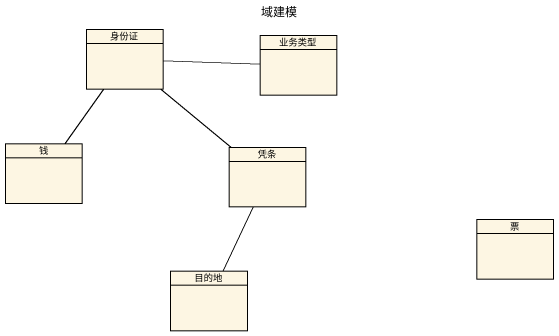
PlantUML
@startuml
title 域建模
hide circle
hide empty members
class 身份证
class 业务类型
class 钱
class 凭条
class 票
class 目的地
身份证 -right- 业务类型
身份证 -- 钱
身份证 -- 凭条
凭条 -- 目的地
@enduml
